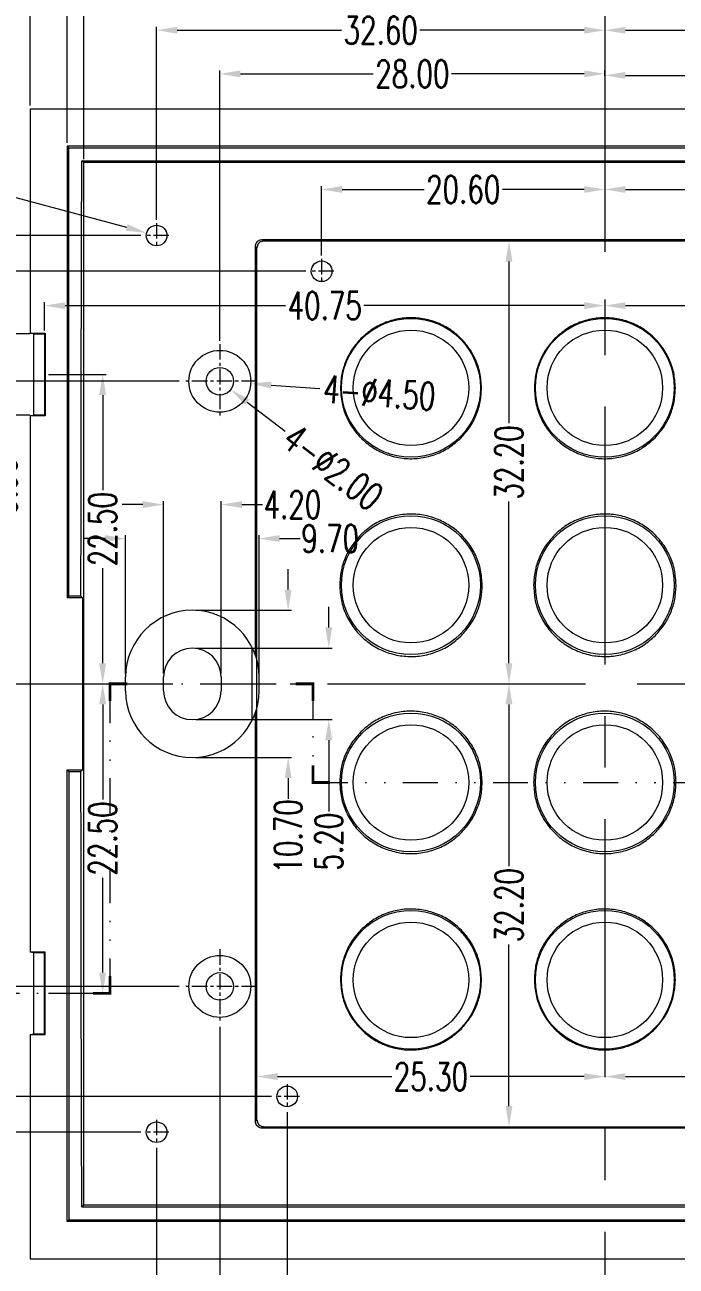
# Model space of a CAD drawing. Header units: millimetres. Extents: x 1179 to 2103, y 2567 to 2779.
# Drawn here: x 1852.6 to 1900, y 2639.2 to 2729.5 of the extents above; entities that cross this region are included whole.
import ezdxf

# ---------------------------------------------------------------- set-up
doc = ezdxf.new("R2010")
doc.units = ezdxf.units.MM
doc.linetypes.add('CENTER', pattern=[0.6, 0.375, -0.075, 0.075, -0.075])
doc.linetypes.add('DIVIDE', pattern=[31.75, 12.7, -6.35, 0, -6.35, 0, -6.35])
doc.layers.get('Defpoints').update_dxf_attribs({"linetype": 'CONTINUOUS'})
for name, color, linetype, lineweight in [('dim', 82, 'CONTINUOUS', 9), ('hatch', 56, 'CONTINUOUS', 9), ('part', 7, 'CONTINUOUS', 20)]:
    doc.layers.add(name, color=color, linetype=linetype, lineweight=lineweight)
doc.styles.get("Standard").update_dxf_attribs({"font": 'romans.shx', "width": 0.7})
doc.dimstyles.new('02', dxfattribs={"dimscale": 0.5, "dimtxt": 4, "dimasz": 3, "dimexe": 0.5, "dimexo": 0.5, "dimgap": 0.09, "dimtad": 0, "dimzin": 0, "dimdsep": 46, "dimtxsty": 'Standard', "dimcen": 0, "dimclrd": 256, "dimclre": 256, "dimclrt": 6, "dimazin": 2, "dimtp": 0.01, "dimtm": 0.01, "dimtfac": 1, "dimtofl": 0, "dimtmove": 0, "dimatfit": 0, "dimfxl": 0, "dimtolj": 1, "dimtzin": 0, "dimlwd": -1, "dimlwe": -1, "dimarcsym": 0})

# ---------------------------------------------------------------- blocks, each defined once
blk = doc.blocks.new('*D273')
at = {"layer": 'Defpoints', "color": 0}
for p in [(3506.979, -1247.79), (3504.769, -1253.692), (3506.979, -1253.692)]:
    blk.add_point(p, dxfattribs=at)
at = {"layer": 'dim'}
for p, q in [((3504.769, -1246.29), (3504.769, -1244.79)), ((3506.729, -1247.79), (3504.519, -1247.79)), ((3506.729, -1253.692), (3504.519, -1253.692)), ((3504.769, -1255.192), (3504.769, -1256.692))]:
    blk.add_line(p, q, dxfattribs=at)
for points in [[(3504.519, -1246.29), (3505.019, -1246.29), (3504.769, -1247.79)], [(3504.519, -1255.192), (3505.019, -1255.192), (3504.769, -1253.692)]]:
    blk.add_solid(points, dxfattribs=at)
at = {"layer": 'dim', "color": 6, "insert": (3504.769, -1258.87), "char_height": 2, "attachment_point": 5, "rotation": 90}
blk.add_mtext('\\A1;5.90', dxfattribs=at)
blk = doc.blocks.new('*D265')
at = {"layer": 'Defpoints', "color": 0}
for p in [(3519.738, -1250.635), (3521.329, -1251.847)]:
    blk.add_point(p, dxfattribs=at)
at = {"layer": 'dim'}
blk.add_line((3522.522, -1252.756), (3525.296, -1254.869), dxfattribs=at)
blk.add_solid([(3522.674, -1252.557), (3522.371, -1252.955), (3521.329, -1251.847)], dxfattribs=at)
at = {"layer": 'dim', "color": 6, "insert": (3528.753, -1257.502), "char_height": 2, "attachment_point": 5, "rotation": 322.69927}
blk.add_mtext('\\A1;4-∅2.00', dxfattribs=at)
blk = doc.blocks.new('*D264')
at = {"layer": 'Defpoints', "color": 0}
for p in [(3518.29, -1251.079), (3522.778, -1251.403)]:
    blk.add_point(p, dxfattribs=at)
at = {"layer": 'dim'}
blk.add_line((3524.274, -1251.51), (3527.81, -1251.765), dxfattribs=at)
blk.add_solid([(3524.292, -1251.261), (3524.256, -1251.76), (3522.778, -1251.403)], dxfattribs=at)
at = {"layer": 'dim', "color": 6, "insert": (3532.144, -1252.077), "char_height": 2, "attachment_point": 5, "rotation": 355.88278}
blk.add_mtext('\\A1;4-∅4.50', dxfattribs=at)
blk = doc.blocks.new('*D263')
at = {"layer": 'Defpoints', "color": 0}
for p in [(3515.21, -1240.446), (3516.658, -1240.836)]:
    blk.add_point(p, dxfattribs=at)
at = {"layer": 'dim'}
blk.add_line((3513.761, -1240.057), (3503.75, -1237.366), dxfattribs=at)
blk.add_solid([(3513.826, -1239.816), (3513.696, -1240.298), (3515.21, -1240.446)], dxfattribs=at)
at = {"layer": 'dim', "color": 6, "insert": (3499.554, -1236.238), "char_height": 2, "attachment_point": 5, "rotation": 344.95412}
blk.add_mtext('\\A1;8-∅1.50', dxfattribs=at)
blk = doc.blocks.new('*D262')
at = {"layer": 'Defpoints', "color": 0}
for p in [(3518.534, -1270.641), (3518.534, -1275.841), (3528.458, -1275.841)]:
    blk.add_point(p, dxfattribs=at)
at = {"layer": 'dim'}
for p, q in [((3528.458, -1269.141), (3528.458, -1267.641)), ((3518.784, -1270.641), (3528.708, -1270.641)), ((3518.784, -1275.841), (3528.708, -1275.841)), ((3528.458, -1277.341), (3528.458, -1282.534))]:
    blk.add_line(p, q, dxfattribs=at)
for points in [[(3528.208, -1269.141), (3528.708, -1269.141), (3528.458, -1270.641)], [(3528.208, -1277.341), (3528.708, -1277.341), (3528.458, -1275.841)]]:
    blk.add_solid(points, dxfattribs=at)
at = {"layer": 'dim', "color": 6, "insert": (3528.458, -1284.713), "char_height": 2, "attachment_point": 5, "rotation": 90}
blk.add_mtext('\\A1;5.20', dxfattribs=at)
blk = doc.blocks.new('*D261')
at = {"layer": 'Defpoints', "color": 0}
for p in [(3518.534, -1267.891), (3518.534, -1278.591), (3525.5, -1278.591)]:
    blk.add_point(p, dxfattribs=at)
at = {"layer": 'dim'}
for p, q in [((3525.5, -1266.391), (3525.5, -1264.891)), ((3518.784, -1267.891), (3525.75, -1267.891)), ((3518.784, -1278.591), (3525.75, -1278.591)), ((3525.5, -1280.091), (3525.5, -1281.591))]:
    blk.add_line(p, q, dxfattribs=at)
for points in [[(3525.25, -1266.391), (3525.75, -1266.391), (3525.5, -1267.891)], [(3525.25, -1280.091), (3525.75, -1280.091), (3525.5, -1278.591)]]:
    blk.add_solid(points, dxfattribs=at)
at = {"layer": 'dim', "color": 6, "insert": (3525.5, -1284.336), "char_height": 2, "attachment_point": 5, "rotation": 90}
blk.add_mtext('\\A1;10.70', dxfattribs=at)
blk = doc.blocks.new('*D260')
at = {"layer": 'Defpoints', "color": 0}
for p in [(3520.634, -1260.206), (3516.434, -1272.741), (3520.634, -1272.741)]:
    blk.add_point(p, dxfattribs=at)
at = {"layer": 'dim'}
for p, q in [((3516.434, -1272.491), (3516.434, -1259.956)), ((3520.634, -1272.491), (3520.634, -1259.956)), ((3514.934, -1260.206), (3513.434, -1260.206)), ((3522.134, -1260.206), (3523.634, -1260.206))]:
    blk.add_line(p, q, dxfattribs=at)
for points in [[(3514.934, -1259.956), (3514.934, -1260.456), (3516.434, -1260.206)], [(3522.134, -1259.956), (3522.134, -1260.456), (3520.634, -1260.206)]]:
    blk.add_solid(points, dxfattribs=at)
at = {"layer": 'dim', "color": 6, "insert": (3525.812, -1260.206), "char_height": 2, "attachment_point": 5}
blk.add_mtext('\\A1;4.20', dxfattribs=at)
blk = doc.blocks.new('*D259')
at = {"layer": 'Defpoints', "color": 0}
for p in [(3513.684, -1262.676), (3513.684, -1272.741), (3523.384, -1272.741)]:
    blk.add_point(p, dxfattribs=at)
at = {"layer": 'dim'}
for p, q in [((3512.184, -1262.676), (3510.684, -1262.676)), ((3513.684, -1272.491), (3513.684, -1262.426)), ((3523.384, -1272.491), (3523.384, -1262.426)), ((3524.884, -1262.676), (3526.384, -1262.676))]:
    blk.add_line(p, q, dxfattribs=at)
for points in [[(3512.184, -1262.426), (3512.184, -1262.926), (3513.684, -1262.676)], [(3524.884, -1262.426), (3524.884, -1262.926), (3523.384, -1262.676)]]:
    blk.add_solid(points, dxfattribs=at)
at = {"layer": 'dim', "color": 6, "insert": (3528.562, -1262.676), "char_height": 2, "attachment_point": 5}
blk.add_mtext('\\A1;9.70', dxfattribs=at)
blk = doc.blocks.new('*D256')
at = {"layer": 'Defpoints', "color": 0}
for p in [(3548.534, -1245.74), (3548.534, -1245.74), (3589.283, -1247.79)]:
    blk.add_point(p, dxfattribs=at)
at = {"layer": 'dim'}
for p, q in [((3589.283, -1247.54), (3589.283, -1245.49)), ((3550.034, -1245.74), (3564.989, -1245.74)), ((3587.783, -1245.74), (3570.679, -1245.74))]:
    blk.add_line(p, q, dxfattribs=at)
for points in [[(3550.034, -1245.49), (3550.034, -1245.99), (3548.534, -1245.74)], [(3587.783, -1245.49), (3587.783, -1245.99), (3589.283, -1245.74)]]:
    blk.add_solid(points, dxfattribs=at)
at = {"layer": 'dim', "color": 6, "insert": (3567.834, -1245.74), "char_height": 2, "attachment_point": 5}
blk.add_mtext('\\A1;40.75', dxfattribs=at)
blk = doc.blocks.new('*D255')
at = {"layer": 'Defpoints', "color": 0}
for p in [(3548.534, -1245.032), (3548.534, -1245.74), (3507.785, -1247.79)]:
    blk.add_point(p, dxfattribs=at)
at = {"layer": 'dim'}
for p, q in [((3507.785, -1247.54), (3507.785, -1245.49)), ((3548.534, -1245.282), (3548.534, -1245.99)), ((3509.285, -1245.74), (3525.314, -1245.74)), ((3547.034, -1245.74), (3531.004, -1245.74))]:
    blk.add_line(p, q, dxfattribs=at)
for points in [[(3509.285, -1245.49), (3509.285, -1245.99), (3507.785, -1245.74)], [(3547.034, -1245.49), (3547.034, -1245.99), (3548.534, -1245.74)]]:
    blk.add_solid(points, dxfattribs=at)
at = {"layer": 'dim', "color": 6, "insert": (3528.159, -1245.74), "char_height": 2, "attachment_point": 5}
blk.add_mtext('\\A1;40.75', dxfattribs=at)
blk = doc.blocks.new('*D254')
at = {"layer": 'Defpoints', "color": 0}
for p in [(3548.534, -1217.221), (3548.534, -1217.221), (3590.334, -1231.441)]:
    blk.add_point(p, dxfattribs=at)
at = {"layer": 'dim'}
for p, q in [((3550.034, -1217.221), (3566.589, -1217.221)), ((3588.834, -1217.221), (3572.279, -1217.221)), ((3590.334, -1231.191), (3590.334, -1216.971))]:
    blk.add_line(p, q, dxfattribs=at)
for points in [[(3550.034, -1216.971), (3550.034, -1217.471), (3548.534, -1217.221)], [(3588.834, -1216.971), (3588.834, -1217.471), (3590.334, -1217.221)]]:
    blk.add_solid(points, dxfattribs=at)
at = {"layer": 'dim', "color": 6, "insert": (3569.434, -1217.221), "char_height": 2, "attachment_point": 5}
blk.add_mtext('\\A1;41.80', dxfattribs=at)
blk = doc.blocks.new('*D253')
at = {"layer": 'Defpoints', "color": 0}
for p in [(3548.534, -1217.221), (3548.534, -1220.021), (3506.734, -1231.441)]:
    blk.add_point(p, dxfattribs=at)
at = {"layer": 'dim'}
for p, q in [((3506.734, -1231.191), (3506.734, -1216.971)), ((3508.234, -1217.221), (3524.789, -1217.221)), ((3547.034, -1217.221), (3530.479, -1217.221)), ((3548.534, -1219.771), (3548.534, -1216.971))]:
    blk.add_line(p, q, dxfattribs=at)
for points in [[(3508.234, -1216.971), (3508.234, -1217.471), (3506.734, -1217.221)], [(3547.034, -1216.971), (3547.034, -1217.471), (3548.534, -1217.221)]]:
    blk.add_solid(points, dxfattribs=at)
at = {"layer": 'dim', "color": 6, "insert": (3527.634, -1217.221), "char_height": 2, "attachment_point": 5}
blk.add_mtext('\\A1;41.80', dxfattribs=at)
blk = doc.blocks.new('*D252')
at = {"layer": 'Defpoints', "color": 0}
for p in [(3548.534, -1220.021), (3548.534, -1220.021), (3509.434, -1234.141)]:
    blk.add_point(p, dxfattribs=at)
at = {"layer": 'dim'}
for p, q in [((3509.434, -1233.891), (3509.434, -1219.771)), ((3510.934, -1220.021), (3526.139, -1220.021)), ((3547.034, -1220.021), (3531.829, -1220.021))]:
    blk.add_line(p, q, dxfattribs=at)
for points in [[(3510.934, -1219.771), (3510.934, -1220.271), (3509.434, -1220.021)], [(3547.034, -1219.771), (3547.034, -1220.271), (3548.534, -1220.021)]]:
    blk.add_solid(points, dxfattribs=at)
at = {"layer": 'dim', "color": 6, "insert": (3528.984, -1220.021), "char_height": 2, "attachment_point": 5}
blk.add_mtext('\\A1;39.10', dxfattribs=at)
blk = doc.blocks.new('*D251')
at = {"layer": 'Defpoints', "color": 0}
for p in [(3548.534, -1220.021), (3548.534, -1223.081), (3587.634, -1234.141)]:
    blk.add_point(p, dxfattribs=at)
at = {"layer": 'dim'}
for p, q in [((3548.534, -1222.831), (3548.534, -1219.771)), ((3550.034, -1220.021), (3565.239, -1220.021)), ((3586.134, -1220.021), (3570.929, -1220.021)), ((3587.634, -1233.891), (3587.634, -1219.771))]:
    blk.add_line(p, q, dxfattribs=at)
for points in [[(3550.034, -1219.771), (3550.034, -1220.271), (3548.534, -1220.021)], [(3586.134, -1219.771), (3586.134, -1220.271), (3587.634, -1220.021)]]:
    blk.add_solid(points, dxfattribs=at)
at = {"layer": 'dim', "color": 6, "insert": (3568.084, -1220.021), "char_height": 2, "attachment_point": 5}
blk.add_mtext('\\A1;39.10', dxfattribs=at)
blk = doc.blocks.new('*D250')
at = {"layer": 'Defpoints', "color": 0}
for p in [(3548.534, -1223.081), (3548.534, -1223.081), (3586.434, -1235.342)]:
    blk.add_point(p, dxfattribs=at)
at = {"layer": 'dim'}
for p, q in [((3586.434, -1235.092), (3586.434, -1222.831)), ((3550.034, -1223.081), (3564.639, -1223.081)), ((3584.934, -1223.081), (3570.329, -1223.081))]:
    blk.add_line(p, q, dxfattribs=at)
for points in [[(3550.034, -1222.831), (3550.034, -1223.331), (3548.534, -1223.081)], [(3584.934, -1222.831), (3584.934, -1223.331), (3586.434, -1223.081)]]:
    blk.add_solid(points, dxfattribs=at)
at = {"layer": 'dim', "color": 6, "insert": (3567.484, -1223.081), "char_height": 2, "attachment_point": 5}
blk.add_mtext('\\A1;37.90', dxfattribs=at)
blk = doc.blocks.new('*D249')
at = {"layer": 'Defpoints', "color": 0}
for p in [(3548.534, -1223.081), (3548.534, -1223.081), (3510.634, -1235.342)]:
    blk.add_point(p, dxfattribs=at)
at = {"layer": 'dim'}
for p, q in [((3510.634, -1235.092), (3510.634, -1222.831)), ((3512.134, -1223.081), (3526.739, -1223.081)), ((3547.034, -1223.081), (3532.429, -1223.081))]:
    blk.add_line(p, q, dxfattribs=at)
for points in [[(3512.134, -1222.831), (3512.134, -1223.331), (3510.634, -1223.081)], [(3547.034, -1222.831), (3547.034, -1223.331), (3548.534, -1223.081)]]:
    blk.add_solid(points, dxfattribs=at)
at = {"layer": 'dim', "color": 6, "insert": (3529.584, -1223.081), "char_height": 2, "attachment_point": 5}
blk.add_mtext('\\A1;37.90', dxfattribs=at)
blk = doc.blocks.new('*D248')
at = {"layer": 'Defpoints', "color": 0}
for p in [(3507.834, -1250.741), (3512.014, -1273.241), (3512.014, -1273.241)]:
    blk.add_point(p, dxfattribs=at)
at = {"layer": 'dim'}
for p, q in [((3508.084, -1250.741), (3512.264, -1250.741)), ((3512.014, -1252.241), (3512.014, -1259.146)), ((3512.014, -1271.741), (3512.014, -1264.836))]:
    blk.add_line(p, q, dxfattribs=at)
for points in [[(3511.764, -1252.241), (3512.264, -1252.241), (3512.014, -1250.741)], [(3511.764, -1271.741), (3512.264, -1271.741), (3512.014, -1273.241)]]:
    blk.add_solid(points, dxfattribs=at)
at = {"layer": 'dim', "color": 6, "insert": (3512.014, -1261.991), "char_height": 2, "attachment_point": 5, "rotation": 90}
blk.add_mtext('\\A1;22.50', dxfattribs=at)
blk = doc.blocks.new('*D247')
at = {"layer": 'Defpoints', "color": 0}
for p in [(3515.034, -1240.641), (3493.438, -1273.241), (3493.438, -1273.241)]:
    blk.add_point(p, dxfattribs=at)
at = {"layer": 'dim'}
for p, q in [((3514.784, -1240.641), (3493.188, -1240.641)), ((3493.438, -1242.141), (3493.438, -1254.096)), ((3493.438, -1271.741), (3493.438, -1259.786))]:
    blk.add_line(p, q, dxfattribs=at)
for points in [[(3493.188, -1242.141), (3493.688, -1242.141), (3493.438, -1240.641)], [(3493.188, -1271.741), (3493.688, -1271.741), (3493.438, -1273.241)]]:
    blk.add_solid(points, dxfattribs=at)
at = {"layer": 'dim', "color": 6, "insert": (3493.438, -1256.941), "char_height": 2, "attachment_point": 5, "rotation": 90}
blk.add_mtext('\\A1;32.60', dxfattribs=at)
blk = doc.blocks.new('*D246')
at = {"layer": 'Defpoints', "color": 0}
for p in [(3527.034, -1243.241), (3496.861, -1273.241), (3496.861, -1273.241)]:
    blk.add_point(p, dxfattribs=at)
at = {"layer": 'dim'}
for p, q in [((3526.784, -1243.241), (3496.611, -1243.241)), ((3496.861, -1244.741), (3496.861, -1255.396)), ((3496.861, -1271.741), (3496.861, -1261.086))]:
    blk.add_line(p, q, dxfattribs=at)
for points in [[(3496.611, -1244.741), (3497.111, -1244.741), (3496.861, -1243.241)], [(3496.611, -1271.741), (3497.111, -1271.741), (3496.861, -1273.241)]]:
    blk.add_solid(points, dxfattribs=at)
at = {"layer": 'dim', "color": 6, "insert": (3496.861, -1258.241), "char_height": 2, "attachment_point": 5, "rotation": 90}
blk.add_mtext('\\A1;30.00', dxfattribs=at)
blk = doc.blocks.new('*D245')
at = {"layer": 'Defpoints', "color": 0}
for p in [(3517.834, -1251.241), (3500.278, -1273.241), (3500.278, -1273.241)]:
    blk.add_point(p, dxfattribs=at)
at = {"layer": 'dim'}
for p, q in [((3517.584, -1251.241), (3500.028, -1251.241)), ((3500.278, -1252.741), (3500.278, -1259.396)), ((3500.278, -1271.741), (3500.278, -1265.086))]:
    blk.add_line(p, q, dxfattribs=at)
for points in [[(3500.028, -1252.741), (3500.528, -1252.741), (3500.278, -1251.241)], [(3500.028, -1271.741), (3500.528, -1271.741), (3500.278, -1273.241)]]:
    blk.add_solid(points, dxfattribs=at)
at = {"layer": 'dim', "color": 6, "insert": (3500.278, -1262.241), "char_height": 2, "attachment_point": 5, "rotation": 90}
blk.add_mtext('\\A1;22.00', dxfattribs=at)
blk = doc.blocks.new('*D244')
at = {"layer": 'Defpoints', "color": 0}
for p in [(3512.014, -1273.241), (3512.014, -1273.241), (3507.834, -1295.741)]:
    blk.add_point(p, dxfattribs=at)
at = {"layer": 'dim'}
for p, q in [((3512.014, -1274.741), (3512.014, -1281.646)), ((3512.014, -1294.241), (3512.014, -1287.336)), ((3508.084, -1295.741), (3512.264, -1295.741))]:
    blk.add_line(p, q, dxfattribs=at)
for points in [[(3511.764, -1274.741), (3512.264, -1274.741), (3512.014, -1273.241)], [(3511.764, -1294.241), (3512.264, -1294.241), (3512.014, -1295.741)]]:
    blk.add_solid(points, dxfattribs=at)
at = {"layer": 'dim', "color": 6, "insert": (3512.014, -1284.491), "char_height": 2, "attachment_point": 5, "rotation": 90}
blk.add_mtext('\\A1;22.50', dxfattribs=at)
blk = doc.blocks.new('*D243')
at = {"layer": 'Defpoints', "color": 0}
for p in [(3493.438, -1273.241), (3496.611, -1273.241), (3515.034, -1305.841)]:
    blk.add_point(p, dxfattribs=at)
at = {"layer": 'dim'}
for p, q in [((3496.361, -1273.241), (3493.188, -1273.241)), ((3493.438, -1274.741), (3493.438, -1286.696)), ((3493.438, -1304.341), (3493.438, -1292.386)), ((3514.784, -1305.841), (3493.188, -1305.841))]:
    blk.add_line(p, q, dxfattribs=at)
for points in [[(3493.188, -1274.741), (3493.688, -1274.741), (3493.438, -1273.241)], [(3493.188, -1304.341), (3493.688, -1304.341), (3493.438, -1305.841)]]:
    blk.add_solid(points, dxfattribs=at)
at = {"layer": 'dim', "color": 6, "insert": (3493.438, -1289.541), "char_height": 2, "attachment_point": 5, "rotation": 90}
blk.add_mtext('\\A1;32.60', dxfattribs=at)
blk = doc.blocks.new('*D242')
at = {"layer": 'Defpoints', "color": 0}
for p in [(3496.861, -1273.241), (3498.374, -1273.241), (3524.534, -1303.241)]:
    blk.add_point(p, dxfattribs=at)
at = {"layer": 'dim'}
for p, q in [((3498.124, -1273.241), (3496.611, -1273.241)), ((3496.861, -1274.741), (3496.861, -1285.396)), ((3496.861, -1301.741), (3496.861, -1291.086)), ((3524.284, -1303.241), (3496.611, -1303.241))]:
    blk.add_line(p, q, dxfattribs=at)
for points in [[(3496.611, -1274.741), (3497.111, -1274.741), (3496.861, -1273.241)], [(3496.611, -1301.741), (3497.111, -1301.741), (3496.861, -1303.241)]]:
    blk.add_solid(points, dxfattribs=at)
at = {"layer": 'dim', "color": 6, "insert": (3496.861, -1288.241), "char_height": 2, "attachment_point": 5, "rotation": 90}
blk.add_mtext('\\A1;30.00', dxfattribs=at)
blk = doc.blocks.new('*D241')
at = {"layer": 'Defpoints', "color": 0}
for p in [(3500.278, -1273.241), (3500.278, -1273.241), (3517.834, -1295.241)]:
    blk.add_point(p, dxfattribs=at)
at = {"layer": 'dim'}
for p, q in [((3500.278, -1274.741), (3500.278, -1281.396)), ((3500.278, -1293.741), (3500.278, -1287.086)), ((3517.584, -1295.241), (3500.028, -1295.241))]:
    blk.add_line(p, q, dxfattribs=at)
for points in [[(3500.028, -1274.741), (3500.528, -1274.741), (3500.278, -1273.241)], [(3500.028, -1293.741), (3500.528, -1293.741), (3500.278, -1295.241)]]:
    blk.add_solid(points, dxfattribs=at)
at = {"layer": 'dim', "color": 6, "insert": (3500.278, -1284.241), "char_height": 2, "attachment_point": 5, "rotation": 90}
blk.add_mtext('\\A1;22.00', dxfattribs=at)
blk = doc.blocks.new('*D240')
at = {"layer": 'Defpoints', "color": 0}
for p in [(3523.234, -1301.8), (3523.234, -1301.8), (3548.534, -1301.8)]:
    blk.add_point(p, dxfattribs=at)
at = {"layer": 'dim'}
for p, q in [((3548.534, -1301.55), (3548.534, -1301.55)), ((3524.734, -1301.8), (3533.039, -1301.8)), ((3547.034, -1301.8), (3538.729, -1301.8))]:
    blk.add_line(p, q, dxfattribs=at)
for points in [[(3524.734, -1301.55), (3524.734, -1302.05), (3523.234, -1301.8)], [(3547.034, -1301.55), (3547.034, -1302.05), (3548.534, -1301.8)]]:
    blk.add_solid(points, dxfattribs=at)
at = {"layer": 'dim', "color": 6, "insert": (3535.884, -1301.8), "char_height": 2, "attachment_point": 5}
blk.add_mtext('\\A1;25.30', dxfattribs=at)
blk = doc.blocks.new('*D239')
at = {"layer": 'Defpoints', "color": 0}
for p in [(3548.534, -1301.8), (3548.534, -1301.8), (3573.834, -1301.8)]:
    blk.add_point(p, dxfattribs=at)
at = {"layer": 'dim'}
for p, q in [((3550.034, -1301.8), (3558.339, -1301.8)), ((3572.334, -1301.8), (3564.029, -1301.8))]:
    blk.add_line(p, q, dxfattribs=at)
for points in [[(3550.034, -1301.55), (3550.034, -1302.05), (3548.534, -1301.8)], [(3572.334, -1301.55), (3572.334, -1302.05), (3573.834, -1301.8)]]:
    blk.add_solid(points, dxfattribs=at)
at = {"layer": 'dim', "color": 6, "insert": (3561.184, -1301.8), "char_height": 2, "attachment_point": 5}
blk.add_mtext('\\A1;25.30', dxfattribs=at)
blk = doc.blocks.new('*D238')
at = {"layer": 'Defpoints', "color": 0}
for p in [(3548.534, -1225.713), (3548.534, -1225.713), (3515.934, -1239.741)]:
    blk.add_point(p, dxfattribs=at)
at = {"layer": 'dim'}
for p, q in [((3515.934, -1239.491), (3515.934, -1225.463)), ((3517.434, -1225.713), (3529.389, -1225.713)), ((3547.034, -1225.713), (3535.079, -1225.713))]:
    blk.add_line(p, q, dxfattribs=at)
for points in [[(3517.434, -1225.463), (3517.434, -1225.963), (3515.934, -1225.713)], [(3547.034, -1225.463), (3547.034, -1225.963), (3548.534, -1225.713)]]:
    blk.add_solid(points, dxfattribs=at)
at = {"layer": 'dim', "color": 6, "insert": (3532.234, -1225.713), "char_height": 2, "attachment_point": 5}
blk.add_mtext('\\A1;32.60', dxfattribs=at)
blk = doc.blocks.new('*D237')
at = {"layer": 'Defpoints', "color": 0}
for p in [(3548.534, -1228.887), (3548.534, -1229.023), (3520.534, -1248.541)]:
    blk.add_point(p, dxfattribs=at)
at = {"layer": 'dim'}
for p, q in [((3520.534, -1248.291), (3520.534, -1228.637)), ((3522.034, -1228.887), (3531.689, -1228.887)), ((3547.034, -1228.887), (3537.379, -1228.887)), ((3548.534, -1228.773), (3548.534, -1228.637))]:
    blk.add_line(p, q, dxfattribs=at)
for points in [[(3522.034, -1228.637), (3522.034, -1229.137), (3520.534, -1228.887)], [(3547.034, -1228.637), (3547.034, -1229.137), (3548.534, -1228.887)]]:
    blk.add_solid(points, dxfattribs=at)
at = {"layer": 'dim', "color": 6, "insert": (3534.534, -1228.887), "char_height": 2, "attachment_point": 5}
blk.add_mtext('\\A1;28.00', dxfattribs=at)
blk = doc.blocks.new('*D236')
at = {"layer": 'Defpoints', "color": 0}
for p in [(3548.534, -1225.713), (3548.534, -1225.713), (3581.134, -1239.741)]:
    blk.add_point(p, dxfattribs=at)
at = {"layer": 'dim'}
for p, q in [((3550.034, -1225.713), (3561.989, -1225.713)), ((3579.634, -1225.713), (3567.679, -1225.713)), ((3581.134, -1239.491), (3581.134, -1225.463))]:
    blk.add_line(p, q, dxfattribs=at)
for points in [[(3550.034, -1225.463), (3550.034, -1225.963), (3548.534, -1225.713)], [(3579.634, -1225.463), (3579.634, -1225.963), (3581.134, -1225.713)]]:
    blk.add_solid(points, dxfattribs=at)
at = {"layer": 'dim', "color": 6, "insert": (3564.834, -1225.713), "char_height": 2, "attachment_point": 5}
blk.add_mtext('\\A1;32.60', dxfattribs=at)
blk = doc.blocks.new('*D235')
at = {"layer": 'Defpoints', "color": 0}
for p in [(3548.534, -1229.273), (3576.534, -1229), (3576.534, -1248.541)]:
    blk.add_point(p, dxfattribs=at)
at = {"layer": 'dim'}
for p, q in [((3548.534, -1229.023), (3548.534, -1228.75)), ((3550.034, -1229), (3559.689, -1229)), ((3575.034, -1229), (3565.379, -1229)), ((3576.534, -1248.291), (3576.534, -1228.75))]:
    blk.add_line(p, q, dxfattribs=at)
for points in [[(3550.034, -1228.75), (3550.034, -1229.25), (3548.534, -1229)], [(3575.034, -1228.75), (3575.034, -1229.25), (3576.534, -1229)]]:
    blk.add_solid(points, dxfattribs=at)
at = {"layer": 'dim', "color": 6, "insert": (3562.534, -1229), "char_height": 2, "attachment_point": 5}
blk.add_mtext('\\A1;28.00', dxfattribs=at)
blk = doc.blocks.new('*D228')
at = {"layer": 'Defpoints', "color": 0}
for p in [(3541.562, -1241.041), (3541.562, -1241.041), (3541.562, -1273.241)]:
    blk.add_point(p, dxfattribs=at)
at = {"layer": 'dim'}
for p, q in [((3541.562, -1242.541), (3541.562, -1254.296)), ((3541.562, -1271.741), (3541.562, -1259.986))]:
    blk.add_line(p, q, dxfattribs=at)
for points in [[(3541.312, -1242.541), (3541.812, -1242.541), (3541.562, -1241.041)], [(3541.312, -1271.741), (3541.812, -1271.741), (3541.562, -1273.241)]]:
    blk.add_solid(points, dxfattribs=at)
at = {"layer": 'dim', "color": 6, "insert": (3541.562, -1257.141), "char_height": 2, "attachment_point": 5, "rotation": 90}
blk.add_mtext('\\A1;32.20', dxfattribs=at)
blk = doc.blocks.new('*D227')
at = {"layer": 'Defpoints', "color": 0}
for p in [(3541.562, -1273.241), (3541.562, -1273.241), (3541.562, -1305.441)]:
    blk.add_point(p, dxfattribs=at)
at = {"layer": 'dim'}
for p, q in [((3541.562, -1274.741), (3541.562, -1286.496)), ((3541.562, -1303.941), (3541.562, -1292.186))]:
    blk.add_line(p, q, dxfattribs=at)
for points in [[(3541.312, -1274.741), (3541.812, -1274.741), (3541.562, -1273.241)], [(3541.312, -1303.941), (3541.812, -1303.941), (3541.562, -1305.441)]]:
    blk.add_solid(points, dxfattribs=at)
at = {"layer": 'dim', "color": 6, "insert": (3541.562, -1289.341), "char_height": 2, "attachment_point": 5, "rotation": 90}
blk.add_mtext('\\A1;32.20', dxfattribs=at)
blk = doc.blocks.new('*D224')
at = {"layer": 'Defpoints', "color": 0}
for p in [(3525.434, -1304.141), (3548.534, -1320.013), (3548.534, -1320.013)]:
    blk.add_point(p, dxfattribs=at)
at = {"layer": 'dim'}
for p, q in [((3525.434, -1304.391), (3525.434, -1320.263)), ((3526.934, -1320.013), (3534.139, -1320.013)), ((3547.034, -1320.013), (3539.829, -1320.013))]:
    blk.add_line(p, q, dxfattribs=at)
for points in [[(3526.934, -1319.763), (3526.934, -1320.263), (3525.434, -1320.013)], [(3547.034, -1319.763), (3547.034, -1320.263), (3548.534, -1320.013)]]:
    blk.add_solid(points, dxfattribs=at)
at = {"layer": 'dim', "color": 6, "insert": (3536.984, -1320.013), "char_height": 2, "attachment_point": 5}
blk.add_mtext('\\A1;23.10', dxfattribs=at)
blk = doc.blocks.new('*D225')
at = {"layer": 'Defpoints', "color": 0}
for p in [(3520.534, -1297.941), (3548.534, -1323.401), (3548.534, -1323.401)]:
    blk.add_point(p, dxfattribs=at)
at = {"layer": 'dim'}
for p, q in [((3520.534, -1298.191), (3520.534, -1323.651)), ((3522.034, -1323.401), (3531.689, -1323.401)), ((3547.034, -1323.401), (3537.379, -1323.401))]:
    blk.add_line(p, q, dxfattribs=at)
for points in [[(3522.034, -1323.151), (3522.034, -1323.651), (3520.534, -1323.401)], [(3547.034, -1323.151), (3547.034, -1323.651), (3548.534, -1323.401)]]:
    blk.add_solid(points, dxfattribs=at)
at = {"layer": 'dim', "color": 6, "insert": (3534.534, -1323.401), "char_height": 2, "attachment_point": 5}
blk.add_mtext('\\A1;28.00', dxfattribs=at)
blk = doc.blocks.new('*D226')
at = {"layer": 'Defpoints', "color": 0}
for p in [(3515.934, -1306.741), (3548.534, -1323.401), (3548.534, -1326.686)]:
    blk.add_point(p, dxfattribs=at)
at = {"layer": 'dim'}
for p, q in [((3515.934, -1306.991), (3515.934, -1326.936)), ((3548.534, -1323.651), (3548.534, -1326.936)), ((3517.434, -1326.686), (3529.389, -1326.686)), ((3547.034, -1326.686), (3535.079, -1326.686))]:
    blk.add_line(p, q, dxfattribs=at)
for points in [[(3517.434, -1326.436), (3517.434, -1326.936), (3515.934, -1326.686)], [(3547.034, -1326.436), (3547.034, -1326.936), (3548.534, -1326.686)]]:
    blk.add_solid(points, dxfattribs=at)
at = {"layer": 'dim', "color": 6, "insert": (3532.234, -1326.686), "char_height": 2, "attachment_point": 5}
blk.add_mtext('\\A1;32.60', dxfattribs=at)
blk = doc.blocks.new('*D223')
at = {"layer": 'Defpoints', "color": 0}
for p in [(3581.134, -1306.741), (3548.534, -1323.401), (3548.534, -1326.686)]:
    blk.add_point(p, dxfattribs=at)
at = {"layer": 'dim'}
for p, q in [((3581.134, -1306.991), (3581.134, -1326.936)), ((3548.534, -1323.651), (3548.534, -1326.936)), ((3550.034, -1326.686), (3561.989, -1326.686)), ((3579.634, -1326.686), (3567.679, -1326.686))]:
    blk.add_line(p, q, dxfattribs=at)
for points in [[(3550.034, -1326.436), (3550.034, -1326.936), (3548.534, -1326.686)], [(3579.634, -1326.436), (3579.634, -1326.936), (3581.134, -1326.686)]]:
    blk.add_solid(points, dxfattribs=at)
at = {"layer": 'dim', "color": 6, "insert": (3564.834, -1326.686), "char_height": 2, "attachment_point": 5}
blk.add_mtext('\\A1;32.60', dxfattribs=at)
blk = doc.blocks.new('*D222')
at = {"layer": 'Defpoints', "color": 0}
for p in [(3576.534, -1297.941), (3548.534, -1323.401), (3548.534, -1323.401)]:
    blk.add_point(p, dxfattribs=at)
at = {"layer": 'dim'}
for p, q in [((3576.534, -1298.191), (3576.534, -1323.651)), ((3550.034, -1323.401), (3559.689, -1323.401)), ((3575.034, -1323.401), (3565.379, -1323.401))]:
    blk.add_line(p, q, dxfattribs=at)
for points in [[(3550.034, -1323.151), (3550.034, -1323.651), (3548.534, -1323.401)], [(3575.034, -1323.151), (3575.034, -1323.651), (3576.534, -1323.401)]]:
    blk.add_solid(points, dxfattribs=at)
at = {"layer": 'dim', "color": 6, "insert": (3562.534, -1323.401), "char_height": 2, "attachment_point": 5}
blk.add_mtext('\\A1;28.00', dxfattribs=at)
blk = doc.blocks.new('*D221')
at = {"layer": 'Defpoints', "color": 0}
for p in [(3571.634, -1304.141), (3548.534, -1320.013), (3548.534, -1320.013)]:
    blk.add_point(p, dxfattribs=at)
at = {"layer": 'dim'}
for p, q in [((3571.634, -1304.391), (3571.634, -1320.263)), ((3550.034, -1320.013), (3557.239, -1320.013)), ((3570.134, -1320.013), (3562.929, -1320.013))]:
    blk.add_line(p, q, dxfattribs=at)
for points in [[(3550.034, -1319.763), (3550.034, -1320.263), (3548.534, -1320.013)], [(3570.134, -1319.763), (3570.134, -1320.263), (3571.634, -1320.013)]]:
    blk.add_solid(points, dxfattribs=at)
at = {"layer": 'dim', "color": 6, "insert": (3560.084, -1320.013), "char_height": 2, "attachment_point": 5}
blk.add_mtext('\\A1;23.10', dxfattribs=at)
blk = doc.blocks.new('*D214')
at = {"layer": 'Defpoints', "color": 0}
for p in [(3548.534, -1237.291), (3548.534, -1237.291), (3527.934, -1242.341)]:
    blk.add_point(p, dxfattribs=at)
at = {"layer": 'dim'}
for p, q in [((3527.934, -1242.091), (3527.934, -1237.041)), ((3529.434, -1237.291), (3535.389, -1237.291)), ((3547.034, -1237.291), (3541.079, -1237.291))]:
    blk.add_line(p, q, dxfattribs=at)
for points in [[(3529.434, -1237.041), (3529.434, -1237.541), (3527.934, -1237.291)], [(3547.034, -1237.041), (3547.034, -1237.541), (3548.534, -1237.291)]]:
    blk.add_solid(points, dxfattribs=at)
at = {"layer": 'dim', "color": 6, "insert": (3538.234, -1237.291), "char_height": 2, "attachment_point": 5}
blk.add_mtext('\\A1;20.60', dxfattribs=at)
blk = doc.blocks.new('*D213')
at = {"layer": 'Defpoints', "color": 0}
for p in [(3548.534, -1237.291), (3548.534, -1237.291), (3569.134, -1242.341)]:
    blk.add_point(p, dxfattribs=at)
at = {"layer": 'dim'}
for p, q in [((3550.034, -1237.291), (3555.989, -1237.291)), ((3567.634, -1237.291), (3561.679, -1237.291)), ((3569.134, -1242.091), (3569.134, -1237.041))]:
    blk.add_line(p, q, dxfattribs=at)
for points in [[(3550.034, -1237.041), (3550.034, -1237.541), (3548.534, -1237.291)], [(3567.634, -1237.041), (3567.634, -1237.541), (3569.134, -1237.291)]]:
    blk.add_solid(points, dxfattribs=at)
at = {"layer": 'dim', "color": 6, "insert": (3558.834, -1237.291), "char_height": 2, "attachment_point": 5}
blk.add_mtext('\\A1;20.60', dxfattribs=at)

msp = doc.modelspace()

# ---------------------------------------------------------------- linework, layer by layer
at = {"layer": 'hatch', "linetype": 'DIVIDE', "ltscale": 0.2}
for p, q in [((1858.811, 2681.59), (1873.556, 2681.59)), ((1858.811, 2659.09), (1858.811, 2681.59)), ((1873.556, 2681.59), (1873.556, 2674.415)), ((1873.556, 2674.415), (1915.864, 2674.415)), ((1849.67, 2659.09), (1858.811, 2659.09))]:
    msp.add_line(p, q, dxfattribs=at)
at = {"layer": 'hatch', "const_width": 0.2, "flags": 128}
for points in [[(1858.811, 2680.34), (1858.811, 2681.59), (1860.061, 2681.59)], [(1872.306, 2681.59), (1873.556, 2681.59), (1873.556, 2680.34)], [(1873.556, 2675.665), (1873.556, 2674.415), (1874.806, 2674.415)], [(1857.561, 2659.09), (1858.811, 2659.09), (1858.811, 2660.34)]]:
    msp.add_lwpolyline(points, dxfattribs=at)
at = {"layer": 'part', "color": 1, "linetype": 'CENTER', "ltscale": 50}
for p, q in [((1894.79, 2731.75), (1894.79, 2631.43)), ((1844.63, 2681.59), (1944.95, 2681.59))]:
    msp.add_line(p, q, dxfattribs=at)
at = {"layer": 'part', "color": 7, "linetype": 'Continuous'}
for p, q in [((1936.59, 2723.39), (1852.99, 2723.39)), ((1852.99, 2723.39), (1852.99, 2707.09)), ((1933.89, 2720.69), (1855.69, 2720.69)), ((1855.69, 2720.69), (1855.812, 2720.568)), ((1855.69, 2720.69), (1855.69, 2687.84)), ((1855.812, 2720.568), (1933.768, 2720.568)), ((1855.812, 2687.962), (1855.812, 2720.568)), ((1856.751, 2719.629), (1932.829, 2719.629)), ((1856.89, 2719.489), (1856.751, 2719.629)), ((1932.69, 2719.489), (1856.89, 2719.489)), ((1869.49, 2713.291), (1869.384, 2713.398)), ((1869.879, 2713.897), (1919.701, 2713.897)), ((1869.985, 2713.79), (1869.879, 2713.897)), ((1919.595, 2713.79), (1869.985, 2713.79)), ((1852.99, 2707.09), (1854.09, 2707.09)), ((1853.235, 2707.041), (1852.99, 2707.09)), ((1853.235, 2707.041), (1854.041, 2707.041)), ((1853.235, 2707.041), (1853.235, 2701.139)), ((1854.09, 2707.09), (1854.041, 2707.041)), ((1854.041, 2707.041), (1854.041, 2701.139)), ((1854.09, 2707.09), (1854.09, 2701.09)), ((1852.99, 2701.09), (1853.235, 2701.139)), ((1854.09, 2701.09), (1852.99, 2701.09)), ((1852.99, 2701.09), (1852.99, 2662.09)), ((1854.041, 2701.139), (1853.235, 2701.139)), ((1854.09, 2701.09), (1854.041, 2701.139)), ((1855.69, 2687.84), (1855.812, 2687.962)), ((1856.813, 2687.84), (1855.69, 2687.84)), ((1856.691, 2687.962), (1855.812, 2687.962)), ((1856.813, 2687.84), (1856.691, 2687.962)), ((1859.94, 2681.09), (1859.94, 2682.09)), ((1862.69, 2681.09), (1862.69, 2682.09)), ((1866.89, 2682.09), (1866.89, 2681.09)), ((1869.64, 2681.09), (1869.64, 2682.09)), ((1855.69, 2675.34), (1856.813, 2675.34)), ((1855.69, 2675.34), (1855.812, 2675.218)), ((1855.69, 2642.49), (1855.69, 2675.34)), ((1855.812, 2675.218), (1856.691, 2675.218)), ((1855.812, 2675.218), (1855.812, 2642.612)), ((1856.813, 2675.34), (1856.691, 2675.218)), ((1854.09, 2662.09), (1852.99, 2662.09)), ((1853.235, 2662.041), (1852.99, 2662.09)), ((1854.041, 2662.041), (1853.235, 2662.041)), ((1853.235, 2662.041), (1853.235, 2656.139)), ((1854.09, 2662.09), (1854.041, 2662.041)), ((1854.041, 2656.139), (1854.041, 2662.041)), ((1854.09, 2656.09), (1854.09, 2662.09)), ((1852.99, 2656.09), (1853.235, 2656.139)), ((1852.99, 2656.09), (1854.09, 2656.09)), ((1852.99, 2656.09), (1852.99, 2639.79)), ((1853.235, 2656.139), (1854.041, 2656.139)), ((1854.09, 2656.09), (1854.041, 2656.139)), ((1869.49, 2649.889), (1869.384, 2649.782)), ((1869.985, 2649.39), (1869.879, 2649.283)), ((1919.701, 2649.283), (1869.879, 2649.283)), ((1869.985, 2649.39), (1919.595, 2649.39)), ((1856.89, 2643.691), (1856.751, 2643.551)), ((1856.751, 2643.551), (1932.829, 2643.551)), ((1932.69, 2643.691), (1856.89, 2643.691)), ((1855.69, 2642.49), (1855.812, 2642.612)), ((1933.89, 2642.49), (1855.69, 2642.49)), ((1855.812, 2642.612), (1933.768, 2642.612)), ((1852.99, 2639.79), (1936.59, 2639.79))]:
    msp.add_line(p, q, dxfattribs=at)
at = {"layer": 'part', "color": 1, "linetype": 'CENTER', "ltscale": 3}
for p, q in [((1862.19, 2715.09), (1862.19, 2713.29)), ((1863.09, 2714.19), (1861.29, 2714.19)), ((1874.19, 2712.49), (1874.19, 2710.69)), ((1875.09, 2711.59), (1873.29, 2711.59)), ((1866.79, 2706.29), (1866.79, 2700.89)), ((1869.49, 2703.59), (1864.09, 2703.59)), ((1866.79, 2662.29), (1866.79, 2656.89)), ((1869.49, 2659.59), (1864.09, 2659.59)), ((1871.69, 2652.49), (1871.69, 2650.69)), ((1872.59, 2651.59), (1870.79, 2651.59)), ((1862.19, 2649.89), (1862.19, 2648.09)), ((1863.09, 2648.99), (1861.29, 2648.99))]:
    msp.add_line(p, q, dxfattribs=at)
at = {"layer": 'part', "color": 7, "linetype": 'Continuous'}
for centre, radius in [((1862.19, 2714.19), 0.75), ((1874.19, 2711.59), 0.75), ((1880.69, 2703.115), 5.05), ((1894.79, 2703.115), 5.05), ((1880.69, 2703.115), 4.2), ((1894.79, 2703.115), 4.2), ((1866.79, 2703.59), 2.25), ((1866.79, 2703.59), 1), ((1880.69, 2688.765), 5.05), ((1894.79, 2688.765), 5.05), ((1880.69, 2688.765), 4.2), ((1894.79, 2688.765), 4.2), ((1880.69, 2674.415), 5.05), ((1894.79, 2674.415), 5.05), ((1880.69, 2674.415), 4.2), ((1894.79, 2674.415), 4.2), ((1880.69, 2660.065), 5.05), ((1894.79, 2660.065), 5.05), ((1880.69, 2660.065), 4.2), ((1894.79, 2660.065), 4.2), ((1866.79, 2659.59), 2.25), ((1866.79, 2659.59), 1), ((1871.69, 2651.59), 0.75), ((1862.19, 2648.99), 0.75)]:
    msp.add_circle(centre, radius, dxfattribs=at)
for centre, radius, start, end in [((1864.79, 2682.09), 4.85, 0, 180), ((1864.79, 2682.09), 2.1, 0, 180), ((1864.79, 2681.09), 4.85, 180, 0), ((1864.79, 2681.09), 2.1, 180, 0)]:
    msp.add_arc(centre, radius, start, end, dxfattribs=at)
for points in [[(1856.691, 2687.962), (1856.702, 2698.518), (1856.722, 2709.073), (1856.751, 2719.629)], [(1856.89, 2643.691), (1856.89, 2653.094), (1856.89, 2662.559), (1856.89, 2672.064), (1856.89, 2681.59), (1856.89, 2691.116), (1856.89, 2700.621), (1856.89, 2710.086), (1856.89, 2719.489)], [(1869.384, 2713.398), (1869.409, 2713.554), (1869.48, 2713.693), (1869.589, 2713.803), (1869.726, 2713.873), (1869.879, 2713.897)], [(1869.386, 2683.641), (1869.385, 2693.595), (1869.385, 2703.522), (1869.384, 2713.398)], [(1869.985, 2713.79), (1869.833, 2713.766), (1869.695, 2713.696), (1869.586, 2713.586), (1869.515, 2713.447), (1869.49, 2713.291)], [(1869.49, 2683.641), (1869.49, 2687.951), (1869.49, 2700.659), (1869.49, 2713.291)], [(1885.818, 2703.115), (1885.694, 2704.208), (1885.339, 2705.25), (1884.771, 2706.191), (1884.016, 2706.988), (1883.11, 2707.605), (1882.096, 2708.015), (1881.019, 2708.201), (1879.928, 2708.155), (1878.871, 2707.878), (1877.894, 2707.383), (1877.044, 2706.691)], [(1899.918, 2703.115), (1899.794, 2704.208), (1899.439, 2705.25), (1898.871, 2706.191), (1898.116, 2706.988), (1897.21, 2707.605), (1896.196, 2708.015), (1895.119, 2708.201), (1894.028, 2708.155), (1892.971, 2707.878), (1891.994, 2707.383), (1891.144, 2706.691)], [(1877.044, 2706.691), (1876.419, 2705.923), (1875.953, 2705.049), (1875.663, 2704.101), (1875.563, 2703.115)], [(1891.144, 2706.691), (1890.519, 2705.923), (1890.053, 2705.049), (1889.763, 2704.101), (1889.663, 2703.115)], [(1875.563, 2703.115), (1875.675, 2702.017), (1876.02, 2700.97), (1876.581, 2700.021), (1877.331, 2699.215), (1878.235, 2698.588), (1879.253, 2698.168), (1880.336, 2697.975), (1881.436, 2698.017), (1882.501, 2698.293), (1883.484, 2698.789), (1884.337, 2699.485)], [(1884.337, 2699.485), (1884.97, 2700.263), (1885.438, 2701.151), (1885.725, 2702.114), (1885.818, 2703.115)], [(1889.663, 2703.115), (1889.775, 2702.017), (1890.12, 2700.97), (1890.681, 2700.021), (1891.431, 2699.215), (1892.335, 2698.588), (1893.353, 2698.168), (1894.436, 2697.975), (1895.536, 2698.017), (1896.601, 2698.293), (1897.584, 2698.789), (1898.437, 2699.485)], [(1898.437, 2699.485), (1899.07, 2700.263), (1899.538, 2701.151), (1899.825, 2702.114), (1899.918, 2703.115)], [(1885.87, 2688.765), (1885.75, 2689.866), (1885.398, 2690.916), (1884.83, 2691.867), (1884.073, 2692.676), (1883.161, 2693.305), (1882.137, 2693.726), (1881.046, 2693.92), (1879.94, 2693.878), (1878.868, 2693.601), (1877.878, 2693.103), (1877.017, 2692.406)], [(1899.97, 2688.765), (1899.85, 2689.866), (1899.498, 2690.916), (1898.93, 2691.867), (1898.173, 2692.676), (1897.261, 2693.305), (1896.237, 2693.726), (1895.146, 2693.92), (1894.04, 2693.878), (1892.968, 2693.601), (1891.978, 2693.103), (1891.117, 2692.406)], [(1877.017, 2692.406), (1876.379, 2691.625), (1875.903, 2690.734), (1875.61, 2689.769), (1875.511, 2688.765)], [(1891.117, 2692.406), (1890.479, 2691.625), (1890.003, 2690.734), (1889.71, 2689.769), (1889.611, 2688.765)], [(1875.511, 2688.765), (1875.627, 2687.663), (1875.976, 2686.611), (1876.541, 2685.657), (1877.296, 2684.845), (1878.207, 2684.213), (1879.232, 2683.788), (1880.325, 2683.592), (1881.434, 2683.633), (1882.509, 2683.909), (1883.5, 2684.407), (1884.362, 2685.105)], [(1884.362, 2685.105), (1885.004, 2685.89), (1885.48, 2686.785), (1885.773, 2687.756), (1885.87, 2688.765)], [(1889.611, 2688.765), (1889.727, 2687.663), (1890.076, 2686.611), (1890.641, 2685.657), (1891.396, 2684.845), (1892.307, 2684.213), (1893.332, 2683.788), (1894.425, 2683.592), (1895.534, 2683.633), (1896.609, 2683.909), (1897.6, 2684.407), (1898.462, 2685.105)], [(1898.462, 2685.105), (1899.104, 2685.89), (1899.58, 2686.785), (1899.873, 2687.756), (1899.97, 2688.765)], [(1856.813, 2687.84), (1856.812, 2683.673), (1856.812, 2679.507), (1856.813, 2675.34)], [(1869.15, 2678.966), (1869.15, 2680.715), (1869.15, 2682.465), (1869.15, 2684.214)], [(1869.49, 2679.539), (1869.49, 2683.641)], [(1869.384, 2649.782), (1869.385, 2659.658), (1869.385, 2669.585), (1869.386, 2679.539)], [(1869.49, 2649.889), (1869.49, 2662.521), (1869.49, 2675.229), (1869.49, 2679.539)], [(1885.87, 2674.415), (1885.754, 2675.513), (1885.408, 2676.561), (1884.848, 2677.512), (1884.098, 2678.323), (1883.193, 2678.957), (1882.174, 2679.384), (1881.087, 2679.586), (1879.982, 2679.552), (1878.909, 2679.285), (1877.918, 2678.797), (1877.053, 2678.11)], [(1899.97, 2674.415), (1899.854, 2675.513), (1899.508, 2676.561), (1898.948, 2677.512), (1898.198, 2678.323), (1897.293, 2678.957), (1896.274, 2679.384), (1895.187, 2679.586), (1894.082, 2679.552), (1893.009, 2679.285), (1892.018, 2678.797), (1891.153, 2678.11)], [(1877.053, 2678.11), (1876.397, 2677.321), (1875.91, 2676.418), (1875.61, 2675.436), (1875.511, 2674.415)], [(1891.153, 2678.11), (1890.497, 2677.321), (1890.01, 2676.418), (1889.71, 2675.436), (1889.611, 2674.415)], [(1856.751, 2643.551), (1856.722, 2654.107), (1856.702, 2664.662), (1856.691, 2675.218)], [(1875.511, 2674.415), (1875.63, 2673.319), (1875.979, 2672.273), (1876.542, 2671.324), (1877.293, 2670.517), (1878.198, 2669.886), (1879.216, 2669.462), (1880.3, 2669.262), (1881.402, 2669.297), (1882.472, 2669.564), (1883.461, 2670.051), (1884.325, 2670.736)], [(1884.325, 2670.736), (1884.98, 2671.522), (1885.467, 2672.421), (1885.767, 2673.398), (1885.87, 2674.415)], [(1889.611, 2674.415), (1889.73, 2673.319), (1890.079, 2672.273), (1890.642, 2671.324), (1891.393, 2670.517), (1892.298, 2669.886), (1893.316, 2669.462), (1894.4, 2669.262), (1895.502, 2669.297), (1896.572, 2669.564), (1897.561, 2670.051), (1898.425, 2670.736)], [(1898.425, 2670.736), (1899.08, 2671.522), (1899.567, 2672.421), (1899.867, 2673.398), (1899.97, 2674.415)], [(1885.818, 2660.065), (1885.705, 2661.162), (1885.36, 2662.209), (1884.8, 2663.158), (1884.051, 2663.964), (1883.147, 2664.591), (1882.13, 2665.011), (1881.047, 2665.205), (1879.948, 2665.164), (1878.883, 2664.889), (1877.9, 2664.393), (1877.046, 2663.699)], [(1899.918, 2660.065), (1899.805, 2661.162), (1899.46, 2662.209), (1898.9, 2663.158), (1898.151, 2663.964), (1897.247, 2664.591), (1896.23, 2665.011), (1895.147, 2665.205), (1894.048, 2665.164), (1892.983, 2664.889), (1892, 2664.393), (1891.146, 2663.699)], [(1877.046, 2663.699), (1876.413, 2662.92), (1875.943, 2662.031), (1875.656, 2661.067), (1875.563, 2660.065)], [(1891.146, 2663.699), (1890.513, 2662.92), (1890.043, 2662.031), (1889.756, 2661.067), (1889.663, 2660.065)], [(1875.563, 2660.065), (1875.686, 2658.973), (1876.04, 2657.932), (1876.608, 2656.991), (1877.362, 2656.194), (1878.266, 2655.577), (1879.28, 2655.166), (1880.355, 2654.979), (1881.446, 2655.024), (1882.503, 2655.299), (1883.479, 2655.793), (1884.33, 2656.483)], [(1884.33, 2656.483), (1884.958, 2657.251), (1885.426, 2658.127), (1885.716, 2659.077), (1885.818, 2660.065)], [(1889.663, 2660.065), (1889.786, 2658.973), (1890.14, 2657.932), (1890.708, 2656.991), (1891.462, 2656.194), (1892.366, 2655.577), (1893.38, 2655.166), (1894.455, 2654.979), (1895.546, 2655.024), (1896.603, 2655.299), (1897.579, 2655.793), (1898.43, 2656.483)], [(1898.43, 2656.483), (1899.058, 2657.251), (1899.526, 2658.127), (1899.816, 2659.077), (1899.918, 2660.065)], [(1869.879, 2649.283), (1869.726, 2649.307), (1869.589, 2649.378), (1869.479, 2649.487), (1869.409, 2649.626), (1869.384, 2649.782)], [(1869.49, 2649.889), (1869.515, 2649.733), (1869.585, 2649.594), (1869.695, 2649.485), (1869.832, 2649.414), (1869.985, 2649.39)]]:
    msp.add_spline(points, degree=3, dxfattribs=at)

# ---------------------------------------------------------------- dimensions: what is measured, and where the dimension line sits
at = {"layer": 'dim'}
for base, p1, p2, picture, middle in [((1894.79, 2737.61), (1852.99, 2723.39), (1894.79, 2734.81), '*D253', (1873.89, 2737.61)), ((1894.79, 2737.61), (1936.59, 2723.39), (1894.79, 2737.61), '*D254', (1915.69, 2737.61)), ((1894.79, 2734.81), (1855.69, 2720.69), (1894.79, 2734.81), '*D252', (1875.24, 2734.81)), ((1894.79, 2734.81), (1933.89, 2720.69), (1894.79, 2731.75), '*D251', (1914.34, 2734.81)), ((1894.79, 2731.75), (1856.89, 2719.489), (1894.79, 2731.75), '*D249', (1875.84, 2731.75)), ((1894.79, 2731.75), (1932.69, 2719.489), (1894.79, 2731.75), '*D250', (1913.74, 2731.75)), ((1894.79, 2729.118), (1862.19, 2715.09), (1894.79, 2729.118), '*D238', (1878.49, 2729.118)), ((1894.79, 2729.118), (1927.39, 2715.09), (1894.79, 2729.118), '*D236', (1911.09, 2729.118)), ((1894.79, 2725.944), (1866.79, 2706.29), (1894.79, 2725.808), '*D237', (1880.79, 2725.944)), ((1922.79, 2725.831), (1894.79, 2725.558), (1922.79, 2706.29), '*D235', (1908.79, 2725.831)), ((1894.79, 2717.54), (1874.19, 2712.49), (1894.79, 2717.54), '*D214', (1884.49, 2717.54)), ((1894.79, 2717.54), (1915.39, 2712.49), (1894.79, 2717.54), '*D213', (1905.09, 2717.54)), ((1894.79, 2631.43), (1922.79, 2656.89), (1894.79, 2631.43), '*D222', (1908.79, 2631.43)), ((1869.49, 2653.031), (1894.79, 2653.031), (1869.49, 2653.031), '*D240', (1882.14, 2653.031)), ((1894.79, 2653.031), (1920.09, 2653.031), (1894.79, 2653.031), '*D239', (1907.44, 2653.031)), ((1894.79, 2634.818), (1917.89, 2650.69), (1894.79, 2634.818), '*D221', (1906.34, 2634.818)), ((1894.79, 2628.145), (1927.39, 2648.09), (1894.79, 2631.43), '*D223', (1911.09, 2628.145))]:
    dim = msp.add_linear_dim(base=base, p1=p1, p2=p2, dimstyle='02', dxfattribs=at)
    dim.commit()
    dim.dimension.update_dxf_attribs({"geometry": picture, "text_midpoint": middle, "insert": (-1653.744, 3954.831)})
for p1, p2, text, picture, middle in [((1862.914, 2713.995), (1861.466, 2714.385), '8-<>', '*D263', (1845.81, 2718.593)), ((1864.546, 2703.752), (1869.034, 2703.428), '4-<>', '*D264', (1878.4, 2702.754)), ((1865.995, 2704.196), (1867.586, 2702.984), '4-<>', '*D265', (1875.009, 2697.329))]:
    dim = msp.add_diameter_dim_2p(p1=p1, p2=p2, text=text, dimstyle='02', dxfattribs=at)
    dim.commit()
    dim.dimension.update_dxf_attribs({"geometry": picture, "text_midpoint": middle, "dimtype": 131, "insert": (-1653.744, 3954.831)})
for base, p1, p2, angle, picture, middle in [((1839.694, 2681.59), (1861.29, 2714.19), (1839.694, 2681.59), 90, '*D247', (1839.694, 2697.89)), ((1887.818, 2713.79), (1887.818, 2681.59), (1887.818, 2713.79), 90, '*D228', (1887.818, 2697.69)), ((1843.117, 2681.59), (1873.29, 2711.59), (1843.117, 2681.59), 90, '*D246', (1843.117, 2696.59)), ((1851.025, 2701.139), (1853.235, 2707.041), (1853.235, 2701.139), 90, '*D273', (1851.025, 2695.961)), ((1846.534, 2681.59), (1864.09, 2703.59), (1846.534, 2681.59), 90, '*D245', (1846.534, 2692.59)), ((1858.271, 2681.59), (1854.09, 2704.09), (1858.271, 2681.59), 90, '*D248', (1858.271, 2692.84)), ((1839.694, 2681.59), (1861.29, 2648.99), (1842.867, 2681.59), 90, '*D243', (1839.694, 2665.29)), ((1843.117, 2681.59), (1870.79, 2651.59), (1844.63, 2681.59), 90, '*D242', (1843.117, 2666.59)), ((1846.534, 2681.59), (1864.09, 2659.59), (1846.534, 2681.59), 90, '*D241', (1846.534, 2670.59)), ((1858.271, 2681.59), (1854.09, 2659.09), (1858.271, 2681.59), 90, '*D244', (1858.271, 2670.34)), ((1887.818, 2681.59), (1887.818, 2649.39), (1887.818, 2681.59), 90, '*D227', (1887.818, 2665.49)), ((1894.79, 2631.43), (1866.79, 2656.89), (1894.79, 2631.43), 180, '*D225', (1880.79, 2631.43)), ((1894.79, 2634.818), (1871.69, 2650.69), (1894.79, 2634.818), 180, '*D224', (1883.24, 2634.818)), ((1894.79, 2628.145), (1862.19, 2648.09), (1894.79, 2631.43), 180, '*D226', (1878.49, 2628.145))]:
    dim = msp.add_linear_dim(base=base, p1=p1, p2=p2, angle=angle, dimstyle='02', dxfattribs=at)
    dim.commit()
    dim.dimension.update_dxf_attribs({"geometry": picture, "text_midpoint": middle, "insert": (-1653.744, 3954.831)})
for base, p1, p2, picture, middle in [((1894.79, 2709.091), (1854.041, 2707.041), (1894.79, 2709.799), '*D255', (1874.416, 2709.091)), ((1894.79, 2709.091), (1935.539, 2707.041), (1894.79, 2709.091), '*D256', (1914.09, 2709.091)), ((1866.89, 2694.626), (1862.69, 2682.09), (1866.89, 2682.09), '*D260', (1872.068, 2694.626)), ((1859.94, 2692.155), (1869.64, 2682.09), (1859.94, 2682.09), '*D259', (1874.818, 2692.155))]:
    dim = msp.add_linear_dim(base=base, p1=p1, p2=p2, dimstyle='02', dxfattribs=at)
    dim.commit()
    dim.dimension.update_dxf_attribs({"geometry": picture, "text_midpoint": middle, "dimtype": 128, "insert": (-1653.744, 3954.831)})
for base, p1, p2, picture, middle in [((1871.756, 2676.24), (1864.79, 2686.94), (1864.79, 2676.24), '*D261', (1871.756, 2670.495)), ((1874.714, 2678.99), (1864.79, 2684.19), (1864.79, 2678.99), '*D262', (1874.714, 2670.118))]:
    dim = msp.add_linear_dim(base=base, p1=p1, p2=p2, angle=90, dimstyle='02', dxfattribs=at)
    dim.commit()
    dim.dimension.update_dxf_attribs({"geometry": picture, "text_midpoint": middle, "dimtype": 128, "insert": (-1653.744, 3954.831)})

doc.saveas('drawing.dxf')
